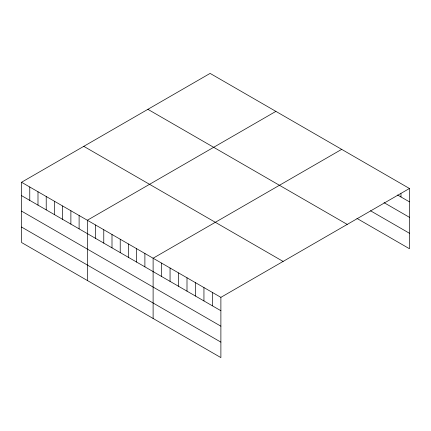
<?xml version="1.0" encoding="UTF-8"?>
<svg xmlns="http://www.w3.org/2000/svg" width="431" height="431" viewBox="0 0 431 431"><rect width="100%" height="100%" fill="white"/><g stroke="black" fill="none" stroke-linecap="round" stroke-linejoin="round"><path stroke-width="0.65" d="M21.55 182.265L220.887 297.352L220.887 357.601L21.55 242.513L21.55 182.265L210.112 73.399L409.45 188.487L409.45 248.735L356.927 218.409M275.894 111.376L87.331 220.246L87.331 280.495M341.675 149.358L153.113 258.223L153.113 318.471M220.887 297.352L409.45 188.487M397.592 195.006L409.45 201.853M384.037 202.651L409.45 217.326M370.482 210.764L409.45 233.263M147.887 109.329L347.224 224.411M83.776 146.341L283.113 261.428M21.55 195.636L220.887 310.724M21.55 211.104L220.887 326.192M21.55 227.045L220.887 342.128M400.981 193.621L400.981 196.962M212.413 292.46L212.413 305.832M203.944 287.569L203.944 300.94M195.469 282.677L195.469 296.049M187 277.785L187 291.157M178.526 272.898L178.526 286.265M170.056 268.007L170.056 281.373M161.582 263.115L161.582 276.481M144.891 253.476L144.891 266.843M136.665 248.73L136.665 262.096M128.443 243.984L128.443 257.35M120.222 239.232L120.222 252.604M112.001 234.486L112.001 247.857M103.774 229.739L103.774 243.111M95.553 224.993L95.553 238.359M79.11 215.5L79.11 228.866M70.883 210.748L70.883 224.12M62.662 206.002L62.662 219.374M54.441 201.255L54.441 214.627M46.219 196.509L46.219 209.875M37.993 191.763L37.993 205.129M29.771 187.016L29.771 200.383"/></g></svg>
